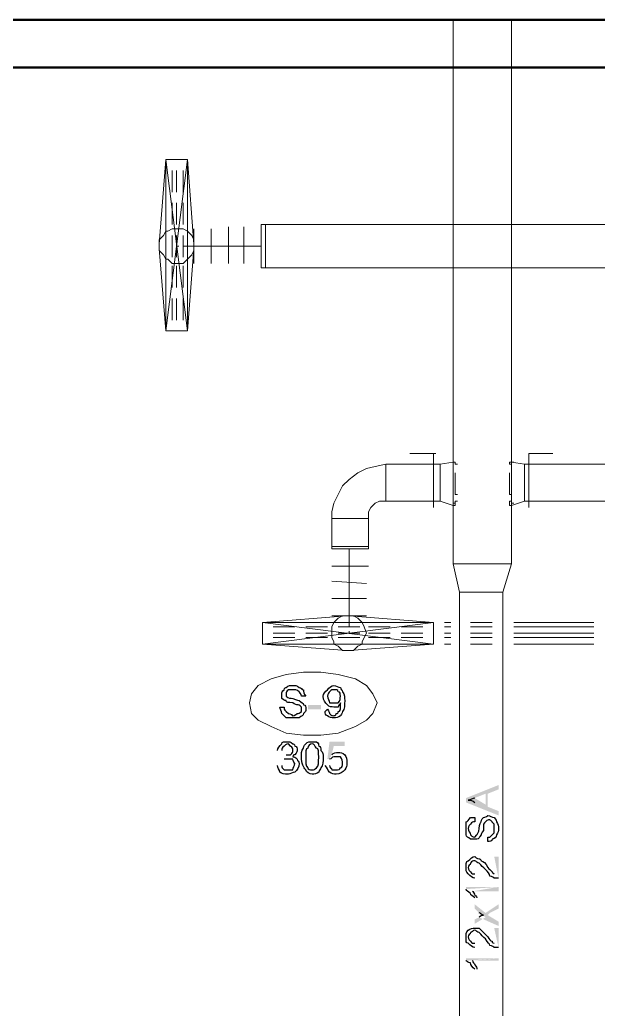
# Model space of a CAD drawing. Header units: millimetres. Extents: x 2091 to 3315, y 1377 to 2255.
# Drawn here: x 2585.1 to 2828.9, y 1832.9 to 2249.8 of the extents above; entities that cross this region are included whole.
import ezdxf

# ---------------------------------------------------------------- set-up
doc = ezdxf.new("R2010")
doc.units = ezdxf.units.MM
doc.layers.add('air cond', color=3, linetype='Continuous')
doc.layers.add('PDF_Solid Fills', color=7, linetype='Continuous')
doc.layers.add('ext wall', color=7, linetype='Continuous', lineweight=50)

msp = doc.modelspace()

# ---------------------------------------------------------------- hatches: boundary and pattern name
at = {"layer": 'PDF_Solid Fills', "transparency": 33554559}
h = msp.add_hatch(color=256, dxfattribs=at)
h.paths.add_polyline_path([(2713.83, 1935.57), (2715.66, 1935.57)], flags=0)
h.paths.add_polyline_path([(2715.66, 1938.31), (2714.74, 1938.31), (2715.66, 1945.62), (2722.05, 1945.62), (2722.05, 1943.79), (2717.48, 1943.79), (2716.57, 1940.14)], flags=0)
h = msp.add_hatch(color=256, dxfattribs=at)
h.paths.add_polyline_path([(2786.91, 1914.56), (2773.2, 1920.04), (2773.2, 1921.87), (2786.91, 1927.35), (2786.91, 1925.52), (2782.34, 1923.7), (2782.34, 1918.22), (2786.91, 1916.39)], flags=0)
h.paths.add_polyline_path([(2781.43, 1919.13), (2781.43, 1923.7), (2776.86, 1921.87)], flags=0)
h.paths.add_polyline_path([(2776.86, 1920.04), (2781.43, 1919.13)], flags=0)
h = msp.add_hatch(color=256, dxfattribs=at)
h.paths.add_polyline_path([(2785.08, 1897.21), (2786.91, 1897.21), (2786.91, 1888.07)], flags=0)
h.paths.add_polyline_path([(2776.86, 1889.9), (2776.86, 1888.07)], flags=0)
h.paths.add_polyline_path([(2785.08, 1889.9), (2785.08, 1897.21)], flags=0)
h = msp.add_hatch(color=256, dxfattribs=at)
h.paths.add_polyline_path([(2786.91, 1884.42), (2786.91, 1882.59), (2775.94, 1882.59)], flags=0)
h.paths.add_polyline_path([(2777.77, 1879.85), (2776.86, 1879.85)], flags=0)
h.paths.add_polyline_path([(2773.2, 1883.51), (2773.2, 1884.42), (2786.91, 1884.42)], flags=0)
h = msp.add_hatch(color=256, dxfattribs=at)
h.paths.add_polyline_path([(2786.91, 1867.98), (2781.43, 1871.63), (2776.86, 1868.89), (2776.86, 1870.72), (2778.68, 1871.63)], flags=0)
h.paths.add_polyline_path([(2778.68, 1873.46), (2776.86, 1875.29), (2776.86, 1877.11), (2781.43, 1873.46), (2786.91, 1877.11), (2786.91, 1875.29), (2783.25, 1873.46), (2782.34, 1872.55), (2786.91, 1869.8), (2786.91, 1867.98)], flags=0)
h = msp.add_hatch(color=256, dxfattribs=at)
h.paths.add_polyline_path([(2785.08, 1867.06), (2786.91, 1867.06), (2786.91, 1858.84)], flags=0)
h.paths.add_polyline_path([(2776.86, 1860.67), (2776.86, 1858.84)], flags=0)
h.paths.add_polyline_path([(2785.08, 1860.67), (2785.08, 1867.06)], flags=0)
h = msp.add_hatch(color=256, dxfattribs=at)
h.paths.add_polyline_path([(2786.91, 1854.28), (2786.91, 1853.36), (2775.94, 1853.36)], flags=0)
h.paths.add_polyline_path([(2777.77, 1849.71), (2776.86, 1849.71)], flags=0)
h.paths.add_polyline_path([(2773.2, 1853.36), (2773.2, 1854.28), (2786.91, 1854.28)], flags=0)

# ---------------------------------------------------------------- linework, layer by layer
at = {"layer": 'air cond', "lineweight": 9}
for points in [[(2792.39, 2249.8), (2792.39, 2020.52), (2767.72, 2020.52), (2767.72, 2249.8)], [(2688.65, 2163.49), (2688.65, 2145.22), (2686.82, 2145.22), (2686.82, 2163.49)], [(3038.35, 2145.22), (2688.65, 2145.22), (2688.65, 2163.49), (3038.35, 2163.49)], [(2655.77, 2118.73), (2646.63, 2118.73)], [(2739.41, 2048.84), (2739.41, 2047.93), (2739.41, 2048.84), (2739.41, 2050.67), (2739.41, 2052.49), (2739.41, 2054.32), (2739.41, 2057.06), (2739.41, 2057.97), (2739.41, 2059.8), (2739.41, 2061.63), (2739.41, 2062.54), (2739.41, 2061.63), (2739.41, 2059.8), (2739.41, 2057.97), (2739.41, 2057.06), (2739.41, 2054.32), (2739.41, 2052.49), (2739.41, 2050.67)], [(2759.5, 2054.32), (2759.5, 2057.06), (2759.5, 2057.97), (2759.5, 2059.8), (2759.5, 2061.63), (2759.5, 2059.8), (2759.5, 2057.97), (2759.5, 2057.06)], [(2799.69, 2054.32), (2799.69, 2057.06), (2799.69, 2057.97), (2799.69, 2059.8), (2799.69, 2061.63), (2799.69, 2059.8), (2799.69, 2057.97), (2799.69, 2057.06)], [(2759.5, 2054.32), (2759.5, 2052.49), (2759.5, 2050.67), (2759.5, 2048.84), (2759.5, 2047.93), (2759.5, 2048.84), (2759.5, 2050.67), (2759.5, 2052.49)], [(2799.69, 2054.32), (2799.69, 2052.49), (2799.69, 2050.67), (2799.69, 2048.84), (2799.69, 2047.93), (2799.69, 2048.84), (2799.69, 2050.67), (2799.69, 2052.49)], [(2793.3, 2046.1), (2792.39, 2046.1)], [(2770.46, 2008.65), (2767.72, 2020.52), (2792.39, 2020.52), (2788.73, 2008.65)], [(2788.73, 2008.65), (2788.73, 1779.37), (2770.46, 1779.37), (2770.46, 2008.65)], [(2687.34, 1986.73), (2687.34, 1995.86)], [(2759.5, 1995.86), (2759.5, 1986.73)], [(2735.75, 1962.06), (2733.93, 1965.72), (2731.19, 1969.37), (2726.62, 1972.11), (2719.31, 1973.94), (2712, 1974.85), (2704.7, 1974.85), (2697.39, 1973.94), (2690.99, 1972.11), (2685.51, 1969.37), (2682.77, 1965.72), (2681.86, 1962.06), (2682.77, 1957.5), (2685.51, 1954.76), (2690.99, 1952.01), (2697.39, 1949.27), (2704.7, 1948.36), (2712, 1948.36), (2719.31, 1949.27), (2726.62, 1952.01), (2731.19, 1954.76), (2733.93, 1957.5)]]:
    msp.add_lwpolyline(points, close=True, dxfattribs=at)
for points in [[(2655.77, 2160.75), (2657.59, 2158.92), (2658.51, 2157.1), (2658.51, 2155.27), (2655.77, 2190.9), (2646.63, 2190.9), (2643.89, 2155.27), (2643.89, 2157.1), (2645.72, 2158.92), (2646.63, 2160.75)], [(2646.63, 2190.9), (2655.77, 2118.73)], [(2646.63, 2118.73), (2655.77, 2190.9)], [(2646.63, 2118.73), (2646.63, 2190.9)], [(2655.77, 2190.9), (2655.77, 2118.73)], [(2658.51, 2147.05), (2658.51, 2161.66)], [(2665.81, 2147.05), (2665.81, 2161.66)], [(2673.12, 2147.05), (2673.12, 2162.58)], [(2679.52, 2147.05), (2679.52, 2162.58)], [(2643.89, 2155.27), (2643.89, 2154.36), (2643.89, 2153.44), (2646.63, 2118.73), (2655.77, 2118.73), (2658.51, 2153.44), (2658.51, 2152.53), (2657.59, 2150.7), (2655.77, 2148.88)], [(2643.89, 2153.44), (2643.89, 2152.53), (2645.72, 2150.7), (2646.63, 2148.88)], [(2686.82, 2154.36), (2681.34, 2154.36), (2674.95, 2154.36), (2668.55, 2154.36), (2663.07, 2154.36), (2658.51, 2154.36), (2655.77, 2154.36)], [(2658.51, 2153.44), (2658.51, 2154.36), (2658.51, 2155.27)], [(2655.77, 2118.73), (2646.63, 2118.73)], [(2759.5, 2067.11), (2759.5, 2062.54), (2759.5, 2061.63), (2759.5, 2059.8), (2759.5, 2057.97), (2759.5, 2057.06), (2759.5, 2054.32), (2759.5, 2052.49), (2759.5, 2050.67), (2759.5, 2048.84), (2759.5, 2047.93), (2759.5, 2047.01), (2739.41, 2047.01), (2739.41, 2047.93), (2739.41, 2047.01), (2736.67, 2047.01), (2734.84, 2046.1), (2733.01, 2044.27), (2732.1, 2042.45), (2732.1, 2039.71), (2731.19, 2039.71), (2730.27, 2039.71), (2729.36, 2039.71), (2727.53, 2039.71), (2726.62, 2039.71), (2723.88, 2039.71), (2722.05, 2039.71), (2720.22, 2039.71), (2719.31, 2039.71), (2717.48, 2039.71), (2716.57, 2039.71), (2716.57, 2027.83), (2717.48, 2027.83), (2719.31, 2027.83), (2720.22, 2027.83), (2722.05, 2027.83), (2723.88, 2027.83), (2726.62, 2027.83), (2727.53, 2027.83), (2729.36, 2027.83), (2730.27, 2027.83), (2731.19, 2027.83), (2732.1, 2027.83), (2732.1, 2026.92), (2731.19, 2026.92), (2732.1, 2026.92), (2716.57, 2026.92), (2717.48, 2026.92), (2719.31, 2026.92), (2720.22, 2026.92), (2722.05, 2026.92), (2723.88, 2026.92), (2726.62, 2026.92), (2727.53, 2026.92), (2729.36, 2026.92), (2730.27, 2026.92), (2731.19, 2026.92), (2730.27, 2026.92), (2729.36, 2026.92), (2727.53, 2026.92), (2726.62, 2026.92), (2723.88, 2026.92), (2722.05, 2026.92), (2720.22, 2026.92), (2719.31, 2026.92), (2717.48, 2026.92), (2716.57, 2026.92), (2716.57, 2027.83), (2717.48, 2027.83), (2719.31, 2027.83), (2720.22, 2027.83), (2722.05, 2027.83), (2723.88, 2027.83), (2726.62, 2027.83), (2727.53, 2027.83), (2729.36, 2027.83), (2730.27, 2027.83), (2731.19, 2027.83), (2732.1, 2027.83), (2732.1, 2039.71), (2731.19, 2039.71), (2730.27, 2039.71), (2729.36, 2039.71), (2727.53, 2039.71), (2726.62, 2039.71), (2723.88, 2039.71), (2722.05, 2039.71), (2720.22, 2039.71), (2719.31, 2039.71), (2717.48, 2039.71), (2716.57, 2039.71), (2716.57, 2042.45), (2717.48, 2046.1), (2719.31, 2049.75), (2721.14, 2053.41), (2723.88, 2056.15), (2727.53, 2058.89), (2731.19, 2060.72), (2734.84, 2061.63), (2739.41, 2062.54), (2759.5, 2062.54), (2759.5, 2061.63), (2759.5, 2059.8), (2759.5, 2057.97), (2759.5, 2057.06), (2759.5, 2054.32), (2759.5, 2052.49), (2759.5, 2050.67), (2759.5, 2048.84), (2759.5, 2047.93), (2759.5, 2047.01), (2759.5, 2044.27)], [(2760.42, 2067.11), (2749.45, 2067.11)], [(2851.76, 2047.01), (2799.69, 2047.01), (2799.69, 2047.93), (2799.69, 2048.84), (2799.69, 2050.67), (2799.69, 2052.49), (2799.69, 2054.32), (2799.69, 2057.06), (2799.69, 2057.97), (2799.69, 2059.8), (2799.69, 2061.63), (2799.69, 2062.54), (2799.69, 2067.11), (2809.74, 2067.11)], [(2739.41, 2061.63), (2739.41, 2061.63)], [(2739.41, 2061.63), (2739.41, 2061.63)], [(2767.72, 2046.1), (2768.64, 2046.1), (2767.72, 2046.1), (2767.72, 2047.01), (2767.72, 2047.93), (2767.72, 2048.84), (2767.72, 2049.75), (2767.72, 2051.58), (2767.72, 2052.49), (2767.72, 2053.41), (2767.72, 2054.32), (2767.72, 2056.15), (2767.72, 2057.06), (2767.72, 2057.97), (2767.72, 2058.89), (2767.72, 2060.72), (2767.72, 2061.63), (2767.72, 2062.54), (2767.72, 2063.46), (2768.64, 2063.46), (2767.72, 2063.46), (2762.24, 2062.54), (2759.5, 2062.54), (2759.5, 2061.63), (2759.5, 2062.54)], [(2759.5, 2061.63), (2759.5, 2061.63)], [(2759.5, 2061.63), (2759.5, 2061.63)], [(2759.5, 2061.63), (2759.5, 2061.63)], [(2759.5, 2061.63), (2759.5, 2061.63)], [(2762.24, 2062.54), (2762.24, 2061.63), (2762.24, 2060.72), (2762.24, 2059.8), (2762.24, 2057.97), (2762.24, 2057.06), (2762.24, 2056.15), (2762.24, 2054.32), (2762.24, 2053.41), (2762.24, 2052.49), (2762.24, 2050.67), (2762.24, 2049.75), (2762.24, 2048.84), (2762.24, 2047.93), (2762.24, 2047.01)], [(2762.24, 2061.63), (2762.24, 2061.63)], [(2762.24, 2061.63), (2762.24, 2061.63)], [(2767.72, 2063.46), (2767.72, 2063.46)], [(2767.72, 2061.63), (2767.72, 2061.63)], [(2767.72, 2060.72), (2767.72, 2060.72)], [(2767.72, 2060.72), (2767.72, 2060.72)], [(2799.69, 2062.54), (2799.69, 2061.63), (2799.69, 2062.54), (2797.87, 2062.54), (2792.39, 2063.46), (2793.3, 2063.46), (2792.39, 2063.46), (2792.39, 2062.54), (2792.39, 2061.63), (2792.39, 2060.72), (2792.39, 2058.89), (2792.39, 2057.97), (2792.39, 2057.06), (2792.39, 2056.15), (2792.39, 2054.32), (2792.39, 2053.41), (2792.39, 2052.49), (2792.39, 2051.58), (2792.39, 2049.75), (2792.39, 2048.84), (2792.39, 2047.93), (2792.39, 2047.01), (2792.39, 2046.1)], [(2792.39, 2063.46), (2792.39, 2063.46)], [(2792.39, 2061.63), (2792.39, 2061.63)], [(2792.39, 2060.72), (2792.39, 2060.72)], [(2792.39, 2060.72), (2792.39, 2060.72)], [(2797.87, 2047.01), (2797.87, 2047.93), (2797.87, 2048.84), (2797.87, 2049.75), (2797.87, 2050.67), (2797.87, 2052.49), (2797.87, 2053.41), (2797.87, 2054.32), (2797.87, 2056.15), (2797.87, 2057.06), (2797.87, 2057.97), (2797.87, 2059.8), (2797.87, 2060.72), (2797.87, 2061.63), (2797.87, 2062.54)], [(2797.87, 2061.63), (2797.87, 2061.63)], [(2797.87, 2061.63), (2797.87, 2061.63)], [(2799.69, 2044.27), (2799.69, 2047.01), (2799.69, 2047.93), (2799.69, 2048.84), (2799.69, 2050.67), (2799.69, 2052.49), (2799.69, 2054.32), (2799.69, 2057.06), (2799.69, 2057.97), (2799.69, 2059.8), (2799.69, 2061.63), (2799.69, 2062.54), (2851.76, 2062.54)], [(2799.69, 2061.63), (2799.69, 2061.63)], [(2799.69, 2061.63), (2799.69, 2061.63)], [(2799.69, 2061.63), (2799.69, 2061.63)], [(2799.69, 2061.63), (2799.69, 2061.63)], [(2767.72, 2057.06), (2767.72, 2057.06)], [(2767.72, 2057.06), (2767.72, 2057.06)], [(2792.39, 2057.06), (2792.39, 2057.06)], [(2792.39, 2057.06), (2792.39, 2057.06)], [(2767.72, 2052.49), (2767.72, 2052.49)], [(2767.72, 2052.49), (2767.72, 2052.49)], [(2792.39, 2052.49), (2792.39, 2052.49)], [(2792.39, 2052.49), (2792.39, 2052.49)], [(2739.41, 2047.01), (2739.41, 2047.01)], [(2739.41, 2047.01), (2739.41, 2047.01)], [(2759.5, 2047.01), (2759.5, 2047.93), (2759.5, 2047.01), (2762.24, 2047.01), (2767.72, 2045.19)], [(2759.5, 2047.01), (2759.5, 2047.01)], [(2759.5, 2047.01), (2759.5, 2047.01)], [(2759.5, 2047.01), (2759.5, 2047.01)], [(2759.5, 2047.01), (2759.5, 2047.01)], [(2762.24, 2047.93), (2762.24, 2047.93)], [(2762.24, 2047.01), (2762.24, 2047.01)], [(2767.72, 2048.84), (2767.72, 2048.84)], [(2767.72, 2047.93), (2767.72, 2047.93)], [(2767.72, 2047.93), (2767.72, 2047.93)], [(2792.39, 2048.84), (2792.39, 2048.84)], [(2792.39, 2047.93), (2792.39, 2047.93)], [(2792.39, 2045.19), (2797.87, 2047.01), (2799.69, 2047.01), (2799.69, 2047.93), (2799.69, 2047.01)], [(2792.39, 2047.93), (2792.39, 2047.93)], [(2797.87, 2047.93), (2797.87, 2047.93)], [(2797.87, 2047.01), (2797.87, 2047.01)], [(2799.69, 2047.01), (2799.69, 2047.01)], [(2799.69, 2047.01), (2799.69, 2047.01)], [(2799.69, 2047.01), (2799.69, 2047.01)], [(2799.69, 2047.01), (2799.69, 2047.01)], [(2717.48, 2039.71), (2717.48, 2039.71)], [(2717.48, 2039.71), (2717.48, 2039.71)], [(2717.48, 2027.83), (2717.48, 2027.83)], [(2717.48, 2027.83), (2717.48, 2027.83)], [(2717.48, 2026.92), (2717.48, 2026.92)], [(2717.48, 2026.92), (2717.48, 2026.92)], [(2723.88, 2026.92), (2723.88, 2021.44), (2723.88, 2015.04), (2723.88, 2008.65), (2723.88, 2003.17), (2723.88, 1998.6)], [(2732.1, 2019.61), (2716.57, 2019.61)], [(2731.19, 2012.3), (2716.57, 2013.22)], [(2731.19, 2005.91), (2716.57, 2005.91)], [(2723.88, 1995.86), (2723.88, 1998.6), (2722.96, 1998.6), (2687.34, 1995.86), (2687.34, 1986.73), (2722.96, 1983.99), (2721.14, 1983.99), (2719.31, 1985.81), (2717.48, 1986.73)], [(2731.19, 1998.6), (2716.57, 1998.6)], [(2722.96, 1998.6), (2721.14, 1998.6), (2719.31, 1997.69), (2717.48, 1995.86)], [(2729.36, 1986.73), (2727.53, 1985.81), (2725.7, 1983.99), (2723.88, 1983.99), (2759.5, 1986.73), (2759.5, 1995.86), (2723.88, 1998.6), (2725.7, 1998.6), (2727.53, 1997.69), (2729.36, 1995.86)], [(2723.88, 1998.6), (2723.88, 1998.6)], [(2687.34, 1986.73), (2759.5, 1995.86)], [(2759.5, 1986.73), (2687.34, 1995.86)], [(2687.34, 1986.73), (2687.34, 1995.86)], [(2687.34, 1995.86), (2759.5, 1995.86)], [(2759.5, 1995.86), (2759.5, 1986.73)], [(2766.81, 1995.86), (2764.07, 1995.86)], [(2827.1, 1995.86), (2793.3, 1995.86)], [(2759.5, 1986.73), (2687.34, 1986.73)], [(2764.07, 1986.73), (2766.81, 1986.73)], [(2793.3, 1986.73), (2827.1, 1986.73)], [(2722.96, 1983.99), (2723.88, 1983.99)], [(2723.88, 1983.99), (2723.88, 1983.99)]]:
    msp.add_lwpolyline(points, dxfattribs=at)
at = {"layer": 'air cond', "lineweight": 5}
for points in [[(2649.37, 2186.33), (2649.37, 2177.19)], [(2651.2, 2186.33), (2651.2, 2177.19)], [(2653.94, 2186.33), (2653.94, 2177.19)], [(2649.37, 2172.63), (2649.37, 2163.49)], [(2651.2, 2172.63), (2651.2, 2163.49)], [(2653.94, 2172.63), (2653.94, 2163.49)], [(2655.77, 2160.75), (2653.94, 2161.66), (2651.2, 2161.66), (2649.37, 2161.66), (2647.55, 2160.75), (2646.63, 2160.75)], [(2655.77, 2160.75), (2655.77, 2160.75)], [(2649.37, 2158.92), (2649.37, 2149.79)], [(2651.2, 2158.92), (2651.2, 2149.79)], [(2653.94, 2158.92), (2653.94, 2149.79)], [(2652.11, 2154.36), (2651.2, 2154.36)], [(2655.77, 2154.36), (2654.85, 2154.36), (2653.94, 2154.36)], [(2646.63, 2148.88), (2647.55, 2148.88), (2649.37, 2147.05), (2651.2, 2147.05), (2653.94, 2147.05), (2655.77, 2148.88)], [(2655.77, 2148.88), (2655.77, 2148.88)], [(2649.37, 2146.14), (2649.37, 2137)], [(2651.2, 2146.14), (2651.2, 2137)], [(2653.94, 2146.14), (2653.94, 2137)], [(2649.37, 2132.43), (2649.37, 2123.3)], [(2651.2, 2132.43), (2651.2, 2123.3)], [(2653.94, 2132.43), (2653.94, 2123.3)], [(2769.55, 2062.54), (2768.64, 2062.54), (2768.64, 2063.46), (2767.72, 2063.46)], [(2768.64, 2063.46), (2768.64, 2063.46)], [(2792.39, 2063.46), (2791.47, 2063.46), (2791.47, 2062.54), (2792.39, 2062.54)], [(2791.47, 2063.46), (2791.47, 2063.46)], [(2768.64, 2058.89), (2768.64, 2058.89)], [(2768.64, 2058.89), (2768.64, 2057.06), (2768.64, 2054.32), (2768.64, 2052.49), (2768.64, 2049.75), (2769.55, 2049.75)], [(2791.47, 2058.89), (2791.47, 2057.06), (2791.47, 2054.32), (2791.47, 2052.49), (2791.47, 2049.75), (2792.39, 2049.75)], [(2791.47, 2058.89), (2791.47, 2058.89)], [(2767.72, 2045.19), (2768.64, 2045.19), (2768.64, 2046.1), (2768.64, 2047.01), (2769.55, 2047.01)], [(2792.39, 2047.01), (2791.47, 2047.01), (2791.47, 2046.1), (2791.47, 2045.19), (2792.39, 2045.19)], [(2691.91, 1994.03), (2701.04, 1994.03)], [(2705.61, 1994.03), (2714.74, 1994.03)], [(2717.48, 1995.86), (2716.57, 1994.03), (2716.57, 1991.29), (2716.57, 1989.47), (2717.48, 1987.64), (2717.48, 1986.73)], [(2717.48, 1995.86), (2717.48, 1995.86)], [(2719.31, 1994.03), (2728.45, 1994.03)], [(2723.88, 1995.86), (2723.88, 1994.95), (2723.88, 1994.03)], [(2729.36, 1986.73), (2729.36, 1987.64), (2730.27, 1989.47), (2731.19, 1991.29), (2730.27, 1994.03), (2729.36, 1995.86)], [(2729.36, 1995.86), (2729.36, 1995.86)], [(2732.1, 1994.03), (2741.23, 1994.03)], [(2745.8, 1994.03), (2754.94, 1994.03)], [(2764.07, 1994.03), (2766.81, 1994.03)], [(2784.17, 1995.86), (2775.03, 1995.86)], [(2775.03, 1994.03), (2784.17, 1994.03)], [(2793.3, 1994.03), (2827.1, 1994.03)], [(2691.91, 1991.29), (2701.04, 1991.29)], [(2691.91, 1989.47), (2701.04, 1989.47)], [(2705.61, 1991.29), (2714.74, 1991.29)], [(2705.61, 1989.47), (2714.74, 1989.47)], [(2719.31, 1991.29), (2728.45, 1991.29)], [(2719.31, 1989.47), (2728.45, 1989.47)], [(2723.88, 1992.21), (2723.88, 1991.29)], [(2732.1, 1991.29), (2741.23, 1991.29)], [(2732.1, 1989.47), (2741.23, 1989.47)], [(2745.8, 1991.29), (2754.94, 1991.29)], [(2745.8, 1989.47), (2754.94, 1989.47)], [(2764.07, 1991.29), (2766.81, 1991.29)], [(2764.07, 1989.47), (2766.81, 1989.47)], [(2775.03, 1991.29), (2784.17, 1991.29)], [(2775.03, 1989.47), (2784.17, 1989.47)], [(2793.3, 1991.29), (2827.1, 1991.29)], [(2793.3, 1989.47), (2827.1, 1989.47)], [(2775.03, 1986.73), (2784.17, 1986.73)]]:
    msp.add_lwpolyline(points, dxfattribs=at)
for points in [[(2646.63, 2170.8), (2646.63, 2179.02)], [(2655.77, 2179.02), (2655.77, 2170.8)], [(2646.63, 2157.1), (2646.63, 2166.23)], [(2655.77, 2166.23), (2655.77, 2157.1)], [(2646.63, 2143.4), (2646.63, 2152.53)], [(2655.77, 2152.53), (2655.77, 2143.4)], [(2646.63, 2129.69), (2646.63, 2138.83)], [(2655.77, 2138.83), (2655.77, 2129.69)], [(2646.63, 2118.73), (2646.63, 2125.13)], [(2655.77, 2125.13), (2655.77, 2118.73)], [(2687.34, 1995.86), (2694.65, 1995.86)], [(2699.21, 1995.86), (2707.44, 1995.86)], [(2712, 1995.86), (2721.14, 1995.86)], [(2725.7, 1995.86), (2734.84, 1995.86)], [(2739.41, 1995.86), (2748.54, 1995.86)], [(2753.11, 1995.86), (2759.5, 1995.86)], [(2694.65, 1986.73), (2687.34, 1986.73)], [(2707.44, 1986.73), (2699.21, 1986.73)], [(2721.14, 1986.73), (2712, 1986.73)], [(2734.84, 1986.73), (2725.7, 1986.73)], [(2748.54, 1986.73), (2739.41, 1986.73)], [(2759.5, 1986.73), (2753.11, 1986.73)]]:
    msp.add_lwpolyline(points, close=True, dxfattribs=at)
at = {"layer": 'air cond', "lineweight": 25}
for points in [[(2705.61, 1964.8), (2703.78, 1964.8)], [(2694.65, 1960.24), (2696.47, 1960.24)], [(2713.83, 1958.41), (2714.74, 1959.32)], [(2776.86, 1913.65), (2776.86, 1911.82)], [(2782.34, 1903.6), (2782.34, 1905.43)]]:
    msp.add_lwpolyline(points, dxfattribs=at)
for points in [[(2696.47, 1967.54), (2696.47, 1968.46), (2697.39, 1968.46), (2697.39, 1968.46)], [(2697.39, 1968.46), (2698.3, 1969.37), (2699.21, 1969.37), (2700.13, 1969.37)], [(2700.13, 1969.37), (2701.04, 1969.37), (2701.96, 1969.37), (2702.87, 1968.46)], [(2702.87, 1968.46), (2703.78, 1968.46), (2703.78, 1967.54), (2704.7, 1967.54)], [(2714.74, 1967.54), (2715.66, 1968.46), (2716.57, 1969.37), (2717.48, 1969.37)], [(2717.48, 1969.37), (2718.4, 1969.37), (2719.31, 1968.46), (2720.22, 1968.46)], [(2720.22, 1968.46), (2720.22, 1967.54), (2721.14, 1967.54), (2721.14, 1966.63)], [(2695.56, 1965.72), (2695.56, 1966.63), (2695.56, 1966.63), (2696.47, 1967.54)], [(2695.56, 1963.89), (2695.56, 1964.8), (2695.56, 1964.8), (2695.56, 1965.72)], [(2697.39, 1962.98), (2696.47, 1962.98), (2696.47, 1962.98), (2695.56, 1963.89)], [(2698.3, 1967.54), (2697.39, 1966.63), (2697.39, 1966.63), (2697.39, 1965.72)], [(2697.39, 1965.72), (2697.39, 1964.8), (2697.39, 1964.8), (2697.39, 1964.8)], [(2697.39, 1964.8), (2698.3, 1963.89), (2699.21, 1963.89), (2700.13, 1963.89)], [(2700.13, 1967.54), (2699.21, 1967.54), (2698.3, 1967.54), (2698.3, 1967.54)], [(2702.87, 1966.63), (2701.96, 1967.54), (2701.04, 1967.54), (2700.13, 1967.54)], [(2700.13, 1963.89), (2701.96, 1962.98), (2702.87, 1962.98), (2702.87, 1962.98)], [(2703.78, 1964.8), (2703.78, 1965.72), (2702.87, 1966.63), (2702.87, 1966.63)], [(2704.7, 1967.54), (2704.7, 1966.63), (2704.7, 1965.72), (2705.61, 1964.8)], [(2712.92, 1964.8), (2712.92, 1965.72), (2713.83, 1966.63), (2714.74, 1967.54)], [(2714.74, 1961.15), (2713.83, 1962.06), (2712.92, 1962.98), (2712.92, 1964.8)], [(2715.66, 1966.63), (2715.66, 1966.63), (2714.74, 1965.72), (2714.74, 1964.8)], [(2714.74, 1964.8), (2714.74, 1963.89), (2715.66, 1962.98), (2715.66, 1962.06)], [(2717.48, 1967.54), (2716.57, 1967.54), (2716.57, 1967.54), (2715.66, 1966.63)], [(2719.31, 1966.63), (2719.31, 1967.54), (2718.4, 1967.54), (2717.48, 1967.54)], [(2720.22, 1964.8), (2720.22, 1965.72), (2720.22, 1966.63), (2719.31, 1966.63)], [(2719.31, 1962.06), (2720.22, 1962.98), (2720.22, 1963.89), (2720.22, 1964.8)], [(2721.14, 1966.63), (2722.05, 1965.72), (2722.05, 1963.89), (2722.05, 1962.98)], [(2695.56, 1957.5), (2695.56, 1958.41), (2694.65, 1959.32), (2694.65, 1960.24)], [(2696.47, 1960.24), (2696.47, 1959.32), (2696.47, 1959.32), (2697.39, 1958.41)], [(2700.13, 1962.06), (2698.3, 1962.06), (2697.39, 1962.06), (2697.39, 1962.98)], [(2701.96, 1961.15), (2701.96, 1961.15), (2701.04, 1961.15), (2700.13, 1962.06)], [(2703.78, 1960.24), (2702.87, 1961.15), (2702.87, 1961.15), (2701.96, 1961.15)], [(2702.87, 1962.98), (2703.78, 1962.06), (2704.7, 1962.06), (2704.7, 1961.15)], [(2703.78, 1959.32), (2703.78, 1959.32), (2703.78, 1960.24), (2703.78, 1960.24)], [(2704.7, 1961.15), (2705.61, 1961.15), (2705.61, 1960.24), (2705.61, 1959.32)], [(2717.48, 1960.24), (2716.57, 1960.24), (2715.66, 1960.24), (2714.74, 1961.15)], [(2715.66, 1962.06), (2716.57, 1962.06), (2716.57, 1962.06), (2717.48, 1962.06)], [(2717.48, 1962.06), (2718.4, 1962.06), (2719.31, 1962.06), (2719.31, 1962.06)], [(2719.31, 1960.24), (2718.4, 1960.24), (2717.48, 1960.24), (2717.48, 1960.24)], [(2720.22, 1962.06), (2720.22, 1961.15), (2719.31, 1961.15), (2719.31, 1960.24)], [(2720.22, 1959.32), (2720.22, 1960.24), (2720.22, 1961.15), (2720.22, 1962.06)], [(2722.05, 1962.98), (2722.05, 1961.15), (2722.05, 1959.32), (2721.14, 1958.41)], [(2697.39, 1955.67), (2696.47, 1956.58), (2696.47, 1956.58), (2695.56, 1957.5)], [(2697.39, 1958.41), (2697.39, 1958.41), (2698.3, 1957.5), (2698.3, 1957.5)], [(2701.04, 1955.67), (2699.21, 1955.67), (2698.3, 1955.67), (2697.39, 1955.67)], [(2698.3, 1957.5), (2699.21, 1957.5), (2700.13, 1956.58), (2700.13, 1956.58)], [(2700.13, 1956.58), (2701.04, 1956.58), (2701.96, 1957.5), (2701.96, 1957.5)], [(2702.87, 1955.67), (2702.87, 1955.67), (2701.96, 1955.67), (2701.04, 1955.67)], [(2701.96, 1957.5), (2702.87, 1957.5), (2702.87, 1957.5), (2703.78, 1958.41)], [(2704.7, 1957.5), (2704.7, 1956.58), (2703.78, 1956.58), (2702.87, 1955.67)], [(2703.78, 1958.41), (2703.78, 1958.41), (2703.78, 1959.32), (2703.78, 1959.32)], [(2705.61, 1959.32), (2705.61, 1958.41), (2705.61, 1958.41), (2704.7, 1957.5)], [(2714.74, 1956.58), (2713.83, 1956.58), (2713.83, 1957.5), (2713.83, 1958.41)], [(2714.74, 1959.32), (2715.66, 1958.41), (2715.66, 1957.5), (2715.66, 1957.5)], [(2717.48, 1955.67), (2716.57, 1955.67), (2715.66, 1955.67), (2714.74, 1956.58)], [(2715.66, 1957.5), (2716.57, 1956.58), (2716.57, 1956.58), (2717.48, 1956.58)], [(2717.48, 1956.58), (2717.48, 1956.58), (2718.4, 1956.58), (2718.4, 1957.5)], [(2720.22, 1956.58), (2719.31, 1955.67), (2718.4, 1955.67), (2717.48, 1955.67)], [(2718.4, 1957.5), (2719.31, 1957.5), (2719.31, 1957.5), (2719.31, 1958.41)], [(2719.31, 1958.41), (2720.22, 1958.41), (2720.22, 1959.32), (2720.22, 1959.32)], [(2721.14, 1958.41), (2721.14, 1957.5), (2720.22, 1956.58), (2720.22, 1956.58)], [(2693.73, 1941.97), (2693.73, 1942.88), (2694.65, 1943.79), (2695.56, 1944.71)], [(2695.56, 1944.71), (2695.56, 1945.62), (2696.47, 1945.62), (2698.3, 1945.62)], [(2696.47, 1943.79), (2695.56, 1942.88), (2695.56, 1942.88), (2695.56, 1941.97)], [(2698.3, 1944.71), (2697.39, 1944.71), (2696.47, 1943.79), (2696.47, 1943.79)], [(2698.3, 1945.62), (2698.3, 1945.62), (2699.21, 1945.62), (2700.13, 1944.71)], [(2699.21, 1943.79), (2699.21, 1943.79), (2698.3, 1944.71), (2698.3, 1944.71)], [(2700.13, 1941.97), (2700.13, 1942.88), (2700.13, 1942.88), (2699.21, 1943.79)], [(2700.13, 1944.71), (2700.13, 1944.71), (2701.04, 1944.71), (2701.04, 1943.79)], [(2701.04, 1943.79), (2701.96, 1943.79), (2701.96, 1942.88), (2701.96, 1941.97)], [(2703.78, 1939.23), (2703.78, 1940.14), (2703.78, 1941.97), (2704.7, 1942.88)], [(2704.7, 1942.88), (2704.7, 1943.79), (2705.61, 1944.71), (2705.61, 1944.71)], [(2705.61, 1944.71), (2706.52, 1945.62), (2707.44, 1945.62), (2708.35, 1945.62)], [(2706.52, 1942.88), (2705.61, 1942.88), (2705.61, 1941.05), (2705.61, 1939.23)], [(2708.35, 1944.71), (2707.44, 1944.71), (2706.52, 1943.79), (2706.52, 1942.88)], [(2708.35, 1945.62), (2709.26, 1945.62), (2709.26, 1945.62), (2710.18, 1945.62)], [(2710.18, 1942.88), (2709.26, 1943.79), (2709.26, 1944.71), (2708.35, 1944.71)], [(2710.18, 1945.62), (2711.09, 1944.71), (2711.09, 1944.71), (2711.09, 1943.79)], [(2711.09, 1939.23), (2711.09, 1941.05), (2711.09, 1942.88), (2710.18, 1942.88)], [(2711.09, 1943.79), (2712, 1943.79), (2712, 1942.88), (2712, 1941.97)], [(2697.39, 1940.14), (2698.3, 1940.14), (2698.3, 1940.14), (2699.21, 1940.14)], [(2699.21, 1940.14), (2700.13, 1941.05), (2700.13, 1941.05), (2700.13, 1941.97)], [(2701.04, 1940.14), (2701.04, 1940.14), (2700.13, 1940.14), (2700.13, 1939.23)], [(2700.13, 1939.23), (2701.04, 1939.23), (2701.04, 1939.23), (2701.96, 1938.31)], [(2701.96, 1941.97), (2701.96, 1941.97), (2701.96, 1941.05), (2701.04, 1940.14)], [(2705.61, 1933.75), (2704.7, 1934.66), (2703.78, 1936.49), (2703.78, 1939.23)], [(2705.61, 1939.23), (2705.61, 1936.49), (2705.61, 1935.57), (2706.52, 1934.66)], [(2710.18, 1934.66), (2711.09, 1935.57), (2711.09, 1936.49), (2711.09, 1939.23)], [(2712, 1941.97), (2712.92, 1941.05), (2712.92, 1940.14), (2712.92, 1939.23)], [(2712.92, 1939.23), (2712.92, 1937.4), (2712.92, 1935.57), (2712, 1934.66)], [(2717.48, 1939.23), (2716.57, 1939.23), (2716.57, 1938.31), (2715.66, 1938.31)], [(2716.57, 1940.14), (2717.48, 1941.05), (2718.4, 1941.05), (2719.31, 1941.05)], [(2718.4, 1939.23), (2718.4, 1939.23), (2717.48, 1939.23), (2717.48, 1939.23)], [(2720.22, 1939.23), (2720.22, 1939.23), (2719.31, 1939.23), (2718.4, 1939.23)], [(2719.31, 1941.05), (2720.22, 1941.05), (2721.14, 1941.05), (2722.05, 1940.14)], [(2721.14, 1936.49), (2721.14, 1937.4), (2721.14, 1938.31), (2720.22, 1939.23)], [(2722.05, 1940.14), (2722.96, 1939.23), (2722.96, 1938.31), (2722.96, 1936.49)], [(2694.65, 1932.83), (2694.65, 1933.75), (2693.73, 1934.66), (2693.73, 1935.57)], [(2695.56, 1935.57), (2695.56, 1934.66), (2695.56, 1934.66), (2696.47, 1933.75)], [(2698.3, 1938.31), (2697.39, 1938.31), (2697.39, 1938.31), (2696.47, 1938.31)], [(2700.13, 1938.31), (2699.21, 1938.31), (2699.21, 1938.31), (2698.3, 1938.31)], [(2701.04, 1936.49), (2701.04, 1936.49), (2700.13, 1937.4), (2700.13, 1938.31)], [(2700.13, 1933.75), (2700.13, 1934.66), (2701.04, 1935.57), (2701.04, 1936.49)], [(2702.87, 1936.49), (2702.87, 1934.66), (2701.96, 1933.75), (2701.04, 1932.83)], [(2701.96, 1938.31), (2701.96, 1937.4), (2702.87, 1937.4), (2702.87, 1936.49)], [(2706.52, 1934.66), (2706.52, 1933.75), (2707.44, 1933.75), (2708.35, 1933.75)], [(2708.35, 1933.75), (2709.26, 1933.75), (2709.26, 1933.75), (2710.18, 1934.66)], [(2712, 1934.66), (2712, 1933.75), (2711.09, 1933.75), (2711.09, 1932.83)], [(2715.66, 1932.83), (2714.74, 1933.75), (2714.74, 1934.66), (2713.83, 1935.57)], [(2715.66, 1935.57), (2715.66, 1934.66), (2716.57, 1934.66), (2716.57, 1933.75)], [(2718.4, 1933.75), (2719.31, 1933.75), (2720.22, 1933.75), (2720.22, 1934.66)], [(2720.22, 1934.66), (2721.14, 1934.66), (2721.14, 1935.57), (2721.14, 1936.49)], [(2722.96, 1936.49), (2722.96, 1935.57), (2722.96, 1934.66), (2722.05, 1933.75)], [(2698.3, 1931.92), (2696.47, 1931.92), (2695.56, 1931.92), (2694.65, 1932.83)], [(2696.47, 1933.75), (2696.47, 1933.75), (2697.39, 1933.75), (2698.3, 1933.75)], [(2698.3, 1933.75), (2698.3, 1933.75), (2699.21, 1933.75), (2700.13, 1933.75)], [(2701.04, 1932.83), (2700.13, 1932.83), (2699.21, 1931.92), (2698.3, 1931.92)], [(2708.35, 1931.92), (2707.44, 1931.92), (2705.61, 1932.83), (2705.61, 1933.75)], [(2711.09, 1932.83), (2710.18, 1931.92), (2709.26, 1931.92), (2708.35, 1931.92)], [(2718.4, 1931.92), (2717.48, 1931.92), (2716.57, 1931.92), (2715.66, 1932.83)], [(2716.57, 1933.75), (2717.48, 1933.75), (2717.48, 1933.75), (2718.4, 1933.75)], [(2722.05, 1933.75), (2721.14, 1932.83), (2720.22, 1931.92), (2718.4, 1931.92)], [(2776.86, 1921.87), (2775.94, 1921.87), (2775.03, 1920.96), (2774.12, 1920.96)], [(2774.12, 1920.96), (2775.03, 1920.96), (2775.94, 1920.96), (2776.86, 1920.04)], [(2773.2, 1911.82), (2774.12, 1911.82), (2774.12, 1912.74), (2775.03, 1913.65)], [(2775.03, 1913.65), (2775.03, 1913.65), (2775.94, 1913.65), (2776.86, 1913.65)], [(2779.6, 1911.82), (2779.6, 1912.74), (2780.51, 1913.65), (2780.51, 1913.65)], [(2780.51, 1913.65), (2781.43, 1913.65), (2782.34, 1914.56), (2782.34, 1914.56)], [(2782.34, 1914.56), (2783.25, 1914.56), (2784.17, 1913.65), (2785.08, 1913.65)], [(2785.08, 1913.65), (2785.08, 1913.65), (2785.99, 1912.74), (2785.99, 1911.82)], [(2773.2, 1909.08), (2773.2, 1910), (2773.2, 1910.91), (2773.2, 1911.82)], [(2775.03, 1910.91), (2775.03, 1910.91), (2774.12, 1910), (2774.12, 1909.08)], [(2776.86, 1911.82), (2775.94, 1911.82), (2775.94, 1911.82), (2775.03, 1910.91)], [(2778.68, 1909.08), (2778.68, 1910.91), (2779.6, 1911.82), (2779.6, 1911.82)], [(2781.43, 1911.82), (2781.43, 1911.82), (2781.43, 1911.82), (2780.51, 1910.91)], [(2780.51, 1910.91), (2780.51, 1910.91), (2780.51, 1910), (2780.51, 1908.17)], [(2783.25, 1912.74), (2782.34, 1912.74), (2782.34, 1912.74), (2781.43, 1911.82)], [(2784.17, 1911.82), (2783.25, 1912.74), (2783.25, 1912.74), (2783.25, 1912.74)], [(2785.08, 1910.91), (2784.17, 1911.82), (2784.17, 1911.82), (2784.17, 1911.82)], [(2785.08, 1909.08), (2785.08, 1910), (2785.08, 1910.91), (2785.08, 1910.91)], [(2785.99, 1911.82), (2786.91, 1910.91), (2786.91, 1910), (2786.91, 1909.08)], [(2773.2, 1906.34), (2773.2, 1907.26), (2773.2, 1908.17), (2773.2, 1909.08)], [(2775.03, 1904.52), (2774.12, 1905.43), (2773.2, 1905.43), (2773.2, 1906.34)], [(2774.12, 1909.08), (2774.12, 1908.17), (2775.03, 1907.26), (2775.03, 1906.34)], [(2775.03, 1906.34), (2775.03, 1906.34), (2775.94, 1905.43), (2776.86, 1905.43)], [(2776.86, 1905.43), (2776.86, 1905.43), (2777.77, 1906.34), (2777.77, 1906.34)], [(2777.77, 1906.34), (2777.77, 1906.34), (2778.68, 1907.26), (2778.68, 1909.08)], [(2779.6, 1906.34), (2778.68, 1905.43), (2778.68, 1904.52), (2777.77, 1904.52)], [(2780.51, 1908.17), (2779.6, 1907.26), (2779.6, 1906.34), (2779.6, 1906.34)], [(2782.34, 1905.43), (2782.34, 1905.43), (2783.25, 1905.43), (2783.25, 1905.43)], [(2783.25, 1905.43), (2784.17, 1906.34), (2784.17, 1906.34), (2785.08, 1907.26)], [(2785.99, 1906.34), (2785.99, 1905.43), (2785.08, 1904.52), (2784.17, 1904.52)], [(2785.08, 1907.26), (2785.08, 1908.17), (2785.08, 1908.17), (2785.08, 1909.08)], [(2786.91, 1909.08), (2786.91, 1908.17), (2786.91, 1907.26), (2785.99, 1906.34)], [(2776.86, 1904.52), (2775.94, 1904.52), (2775.03, 1904.52), (2775.03, 1904.52)], [(2777.77, 1904.52), (2777.77, 1904.52), (2776.86, 1904.52), (2776.86, 1904.52)], [(2784.17, 1904.52), (2784.17, 1903.6), (2783.25, 1903.6), (2782.34, 1903.6)], [(2774.12, 1895.38), (2775.03, 1896.29), (2775.94, 1897.21), (2776.86, 1897.21)], [(2776.86, 1897.21), (2776.86, 1897.21), (2777.77, 1896.29), (2778.68, 1896.29)], [(2773.2, 1892.64), (2773.2, 1893.55), (2773.2, 1895.38), (2774.12, 1895.38)], [(2775.03, 1894.47), (2775.03, 1893.55), (2774.12, 1893.55), (2774.12, 1892.64)], [(2776.86, 1895.38), (2775.94, 1895.38), (2775.94, 1895.38), (2775.03, 1894.47)], [(2778.68, 1894.47), (2777.77, 1894.47), (2777.77, 1895.38), (2776.86, 1895.38)], [(2778.68, 1896.29), (2778.68, 1896.29), (2779.6, 1896.29), (2779.6, 1895.38)], [(2781.43, 1891.73), (2780.51, 1892.64), (2779.6, 1893.55), (2778.68, 1894.47)], [(2779.6, 1895.38), (2780.51, 1895.38), (2781.43, 1894.47), (2782.34, 1892.64)], [(2774.12, 1889.9), (2773.2, 1890.81), (2773.2, 1891.73), (2773.2, 1892.64)], [(2774.12, 1892.64), (2774.12, 1891.73), (2775.03, 1890.81), (2775.03, 1890.81)], [(2776.86, 1888.07), (2775.94, 1888.07), (2775.03, 1888.99), (2774.12, 1889.9)], [(2775.03, 1890.81), (2775.94, 1889.9), (2775.94, 1889.9), (2776.86, 1889.9)], [(2783.25, 1888.99), (2783.25, 1889.9), (2782.34, 1890.81), (2781.43, 1891.73)], [(2782.34, 1892.64), (2783.25, 1891.73), (2783.25, 1891.73), (2784.17, 1890.81)], [(2785.08, 1888.07), (2785.08, 1888.07), (2784.17, 1888.99), (2783.25, 1888.99)], [(2784.17, 1890.81), (2784.17, 1890.81), (2784.17, 1890.81), (2785.08, 1889.9)], [(2786.91, 1888.07), (2785.99, 1888.07), (2785.99, 1888.07), (2785.08, 1888.07)], [(2775.03, 1881.68), (2774.12, 1882.59), (2773.2, 1882.59), (2773.2, 1883.51)], [(2776.86, 1879.85), (2775.94, 1880.77), (2775.03, 1880.77), (2775.03, 1881.68)], [(2775.94, 1882.59), (2775.94, 1882.59), (2776.86, 1881.68), (2776.86, 1880.77)], [(2776.86, 1880.77), (2777.77, 1880.77), (2777.77, 1879.85), (2777.77, 1879.85)], [(2780.51, 1872.55), (2779.6, 1872.55), (2779.6, 1873.46), (2778.68, 1873.46)], [(2778.68, 1871.63), (2779.6, 1872.55), (2779.6, 1872.55), (2780.51, 1872.55)], [(2773.2, 1863.41), (2773.2, 1864.32), (2773.2, 1865.24), (2774.12, 1866.15)], [(2774.12, 1866.15), (2775.03, 1867.06), (2775.94, 1867.06), (2776.86, 1867.06)], [(2775.03, 1865.24), (2775.03, 1864.32), (2774.12, 1864.32), (2774.12, 1863.41)], [(2776.86, 1866.15), (2775.94, 1866.15), (2775.94, 1865.24), (2775.03, 1865.24)], [(2776.86, 1867.06), (2776.86, 1867.06), (2777.77, 1867.06), (2778.68, 1867.06)], [(2778.68, 1865.24), (2777.77, 1865.24), (2777.77, 1866.15), (2776.86, 1866.15)], [(2778.68, 1867.06), (2778.68, 1867.06), (2779.6, 1866.15), (2779.6, 1866.15)], [(2781.43, 1862.5), (2780.51, 1863.41), (2779.6, 1864.32), (2778.68, 1865.24)], [(2779.6, 1866.15), (2780.51, 1865.24), (2781.43, 1864.32), (2782.34, 1863.41)], [(2774.12, 1860.67), (2773.2, 1860.67), (2773.2, 1861.58), (2773.2, 1863.41)], [(2774.12, 1863.41), (2774.12, 1862.5), (2775.03, 1861.58), (2775.03, 1861.58)], [(2776.86, 1858.84), (2775.94, 1858.84), (2775.03, 1859.76), (2774.12, 1860.67)], [(2775.03, 1861.58), (2775.94, 1860.67), (2775.94, 1860.67), (2776.86, 1860.67)], [(2783.25, 1859.76), (2783.25, 1860.67), (2782.34, 1860.67), (2781.43, 1862.5)], [(2782.34, 1863.41), (2783.25, 1862.5), (2783.25, 1861.58), (2784.17, 1861.58)], [(2785.08, 1858.84), (2785.08, 1858.84), (2784.17, 1859.76), (2783.25, 1859.76)], [(2784.17, 1861.58), (2784.17, 1861.58), (2784.17, 1860.67), (2785.08, 1860.67)], [(2786.91, 1858.84), (2785.99, 1858.84), (2785.99, 1858.84), (2785.08, 1858.84)], [(2775.03, 1852.45), (2774.12, 1852.45), (2773.2, 1853.36), (2773.2, 1853.36)], [(2776.86, 1849.71), (2775.94, 1850.62), (2775.03, 1851.54), (2775.03, 1852.45)], [(2775.94, 1853.36), (2775.94, 1852.45), (2776.86, 1852.45), (2776.86, 1851.54)], [(2776.86, 1851.54), (2777.77, 1850.62), (2777.77, 1850.62), (2777.77, 1849.71)]]:
    msp.add_open_spline(points, degree=3, dxfattribs=at)
at = {"layer": 'ext wall'}
for points in [[(2372.04, 2249.8), (2858.98, 2249.8)], [(2372.04, 2229.63), (2858.98, 2229.63)]]:
    msp.add_lwpolyline(points, dxfattribs=at)
at = {"layer": 'PDF_Solid Fills', "lineweight": 25, "transparency": 33554559}
msp.add_solid([(2706.52, 1961.15), (2712, 1961.15), (2706.52, 1959.32), (2712, 1959.32)], dxfattribs=at)

doc.saveas('drawing.dxf')
